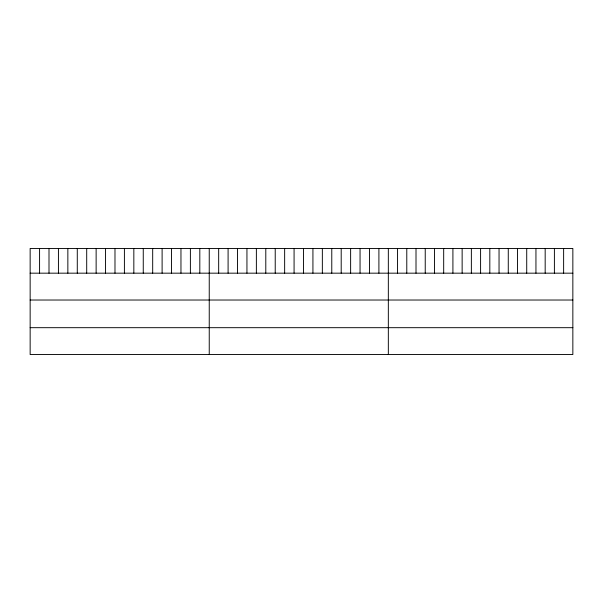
<?xml version="1.0" encoding="UTF-8"?>
<svg xmlns="http://www.w3.org/2000/svg" width="603" height="603" viewBox="0 0 603 603"><rect width="100%" height="100%" fill="white"/><g stroke="black" fill="none" stroke-linecap="round" stroke-linejoin="round"><path stroke-width="0.9" d="M572.85 273.167L572.85 354.541L30.15 354.541L30.15 248.459L572.85 248.459L572.85 273.167L30.15 273.167M30.15 300.023L572.85 300.023M30.15 327.685L572.85 327.685M563.624 248.459L563.624 273.167M554.398 248.459L554.398 273.167M545.172 248.459L545.172 273.167M535.946 248.459L535.946 273.167M526.721 248.459L526.721 273.167M517.495 248.459L517.495 273.167M508.269 248.459L508.269 273.167M499.043 248.459L499.043 273.167M489.817 248.459L489.817 273.167M480.591 248.459L480.591 273.167M471.365 248.459L471.365 273.167M462.139 248.459L462.139 273.167M452.913 248.459L452.913 273.167M443.687 248.459L443.687 273.167M434.462 248.459L434.462 273.167M425.236 248.459L425.236 273.167M416.01 248.459L416.01 273.167M406.784 248.459L406.784 273.167M397.558 248.459L397.558 273.167M388.332 248.459L388.332 354.541M378.903 248.459L378.903 273.167M369.481 248.459L369.481 273.167M360.051 248.459L360.051 273.167M350.629 248.459L350.629 273.167M341.2 248.459L341.2 273.167M331.778 248.459L331.778 273.167M322.349 248.459L322.349 273.167M312.927 248.459L312.927 273.167M303.497 248.459L303.497 273.167M294.076 248.459L294.076 273.167M284.646 248.459L284.646 273.167M275.224 248.459L275.224 273.167M265.795 248.459L265.795 273.167M256.373 248.459L256.373 273.167M246.944 248.459L246.944 273.167M237.522 248.459L237.522 273.167M228.092 248.459L228.092 273.167M218.67 248.459L218.67 273.167M209.241 248.459L209.241 354.541M199.812 248.459L199.812 273.167M190.39 248.459L190.39 273.167M180.96 248.459L180.96 273.167M171.538 248.459L171.538 273.167M162.109 248.459L162.109 273.167M152.687 248.459L152.687 273.167M143.258 248.459L143.258 273.167M133.836 248.459L133.836 273.167M124.406 248.459L124.406 273.167M114.985 248.459L114.985 273.167M105.555 248.459L105.555 273.167M96.133 248.459L96.133 273.167M86.704 248.459L86.704 273.167M77.282 248.459L77.282 273.167M67.853 248.459L67.853 273.167M58.431 248.459L58.431 273.167M49.001 248.459L49.001 273.167M39.579 248.459L39.579 273.167"/></g></svg>
